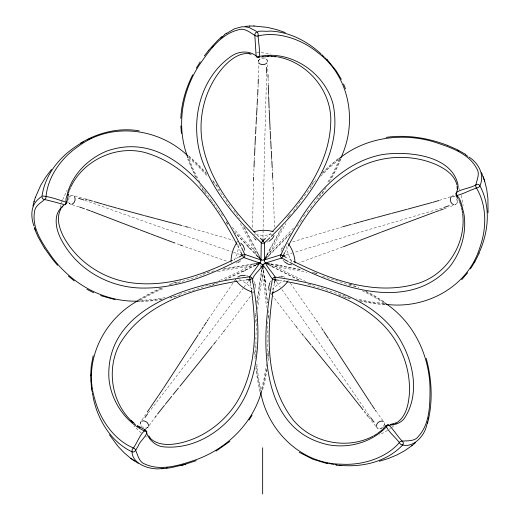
<?xml version="1.0" encoding="UTF-8"?>
<svg xmlns="http://www.w3.org/2000/svg" width="520" height="520" viewBox="0 0 520 520"><rect width="100%" height="100%" fill="white"/><g stroke="black" fill="none" stroke-linecap="round" stroke-linejoin="round"><path stroke-width="0.39" stroke-dasharray="2.6 1.95" d="M252.538 227.357L253.461 181.558M255.3 286.026L254.865 289.283M266.604 73.964L264.446 152.302L263.101 229.58M262.983 237.504L263.081 230.893M457.801 200.512L457.321 202.858L454.948 204.802M258.401 77.584L258.459 63.316M253.675 175.78L253.994 167.83M258.141 84.76L257.94 89.375M254.339 159.887L254.501 156.286M254.936 146.933L255.008 145.438M257.55 97.247L257.621 95.836M256.529 116.331L256.614 114.764M257.036 107.023L257.114 105.502M239.109 244.732L237.12 254.105L233.591 261.547M255.437 322.394L256.113 312.897M268.469 351.098L267.813 359.138M256.75 318.897L255.899 336.713L256.1 353.151M267.267 355.849L267.982 339.677L267.599 321.483M268.794 353.626L267.911 362.908M255.444 315.861L255.853 311.096M257.615 309.361L260.058 290.635L263.712 269.718M257.036 303.492L261.995 269.841M256.75 302.432L261.45 270.777M266.487 363.857L264.316 377.631L261.56 389.103M281.028 251.544L281.548 249.477M258.382 61.432L259.363 58.929L261.378 57.623M258.401 61.841L258.518 60.45M267.039 369.493L264.57 382.538L262.502 390.293M273.202 290.44L274.222 284.115M266.565 369.09L264.361 380.803L261.969 389.916M267.423 61.886L267.02 59.618L264.94 57.772M288.048 280.728L288.087 280.118M264.726 264.557L264.563 265.025M384.657 425.412L384.748 423.637L384.124 422.13L384.592 423.007M60.203 207.447L61.002 204.549M258.447 60.957C259.708 57.233 266.643 57.148 267.488 61.178M61.445 203.125L62.393 200.317M62.666 199.635L67.054 190.339M340.301 159.218L335.341 170.125L328.933 181.987M339.365 159.536L333.729 171.581L327.184 183.333M340.99 159.029L336.278 169.429L330.882 179.614M268.021 256.971L277.03 239.382L286.019 223.399M140.582 422.006L140.03 424.001L140.647 426.257M267.079 255.144L283.056 225.986M266.909 254.67L269.633 249.392M285.038 252.07L287.346 247.683M269.627 249.425L281.249 228.261M326.079 187.675L321.783 194.383M287.469 217.939L289.503 214.734M288.997 216.3L290.622 213.766M323.264 191.237L319.521 196.898M270.264 282.002L271.063 280.858M200.909 330.668L201.695 329.459M208.416 319.169L233.903 281.69M293.495 211.354L298.766 203.522M141.973 419.881L145.672 414.375M320.664 193.615L312.741 204.808M149.142 425.588L154.544 418.054M317.954 199.167L318.74 198.036M299.15 202.969L300.313 201.318M234.364 281.041L235.749 279.091M252.681 293.118L253.617 291.824M301.483 199.674L312.656 185.276M148.226 412.99L194.922 352.281L243.113 288.346M250.354 296.355L224.906 330.012M243.9 287.293L247.864 282.002M311.916 205.907L309.406 209.183M222.683 332.859L215.982 341.387M308.562 210.269L305.994 213.493M212.388 345.917L213.291 344.786M148.167 427.063L145.834 428.603M383.305 426.543L384.475 424.288L384.215 422.279M305.136 214.558L303.394 216.671M310.2 186.875L311.064 185.842M302.139 219.863L299.507 222.983M311.493 185.328L315.452 180.758M296.894 226.661L300.242 222.781M312.286 183.625L315.757 179.66M271.934 289.582L278.551 283.777L285.779 279.832M293.534 228.04L280.521 241.69L266.208 255.515M290.03 234.28L267.605 257.003M283.159 246.506L283.784 245.823M290.57 233.097L267.67 256.425M320.671 176.261L329.154 167.85L339.365 159.25M147.407 427.869L148.096 427.154M322.459 172.556L328.952 166.29L338.072 158.633M270.719 233.175L266.819 237.049M322.309 173.446L330.98 165.263L338.273 159.296M141.05 421.473C139.204 423.176 140.758 426.043 142.538 427.128M68.933 196.865L71.331 195.448L73.34 195.624M382.7 427.147C381.128 428.682 377.696 429.494 376.545 427.076M239.883 261.404L240.844 260.631M391.826 427.492L394.173 425.613M147.765 427.499L146.153 428.149L144.476 428.019M389.409 429.208L390.618 428.35M387.589 430.417L379.243 435.045M138.45 299.78L150.287 293.092L160.511 288.204M139.302 299.891L150.917 293.365L162.494 287.878M140.244 300.19L151.879 293.755L164.703 287.827M255.236 263.296L237.608 272.226L220.935 279.877M455.344 204.685C457.431 203.703 457.444 200.85 456.619 199.004M255.613 264.972L226.707 278.72M255.886 265.252L225.7 279.591M238.583 257.257L234.143 259.447M243.211 271.538L247.481 269.458M382.298 428.428L379.256 429.007L376.909 427.687M226.089 278.986L224.861 279.519M219.076 280.677L220.006 280.274M218.348 282.692L211.582 285.389M253.481 291.928L252.889 292.078M169.026 284.628L175.806 282.022M215.293 283.498L206.856 286.735M170.631 284.492L178.263 281.625M207.811 285.226L192.562 290.602L177.632 294.892M342.719 246.987L299.637 262.587M452.966 205.582L448.695 207.155M175.409 283.601L177.32 282.913M444.074 208.819L448.065 207.389M450.522 196.755L439.679 200.291M177.957 282.678L201.604 275.444M179.562 281.164L180.863 280.709M267.065 242.106L267.865 241.826M287.372 243.561L288.886 243.067M292.675 241.813L342.075 226.961M237.731 262.574L235.924 263.048M441.942 208.097L367.738 229.951L293.826 252.551M286.253 254.891L292.572 252.935M351.825 224.224L353.223 223.834M271.999 234.416L264.446 235.404L255.717 234.754M203.183 273.942L208.462 272.603M202.93 275.1L204.256 274.768M179.914 295.211L172.718 296.927M207.246 272.467L214.058 270.849M169.722 298.096L177.613 296.296M170.749 297.349L172.061 297.07M217.588 271.707L236.139 268.307L255.847 265.538M223.99 268.736L255.593 263.51M222.963 269.353L255.197 263.939M165.204 297.642L153.394 299.462L141.635 300.385M453.258 195.93L452.283 196.099L453.908 195.975L455.572 196.606M238.154 281.106L245.394 279.981M162.214 298.954L150.391 300.482L140.985 301.022M161.811 299.572L153.894 300.697L141.297 301.606M452.452 196.06L454.447 196.436L456.228 198.244M278.752 276.341L280.599 276.244M256.672 52.585L263.302 52.871L270.562 53.976M384.599 304.233L371.365 302.679L358.111 300.17M384.007 303.433L370.812 301.802L356.298 298.909M384.995 304.824L374.381 303.667L359.19 300.853M270.075 265.811L289.478 268.944L306.787 272.441M72.956 195.488C68.562 194.916 66.475 202.917 70.779 204.334M270.738 264.238L302.094 270.127M270.842 263.874L301.048 269.49M279.221 280.365L285.324 281.418M276.354 264.784L281.976 265.746M312.156 272.07L314.945 272.766M314.457 273.072L318.338 274.099M348.231 297.752L350.2 298.272M315.647 272.942L317.031 273.312M343.356 296.875L351.624 299.104M183.352 225.953L184.75 226.33M188.936 227.461L232.96 240.169M347.575 297.577L342.342 296.108M74.802 195.988L84.5 198.764M322.504 276.361L337.974 281.079L351.273 285.994M345.163 295.997L331.422 291.661L318.552 286.884M72.195 204.737L79.04 206.882M341.022 295.718L338.384 294.918M246.454 275.639L248.072 276.198M254.306 234.364L254.963 234.566M236.763 241.358L238.29 241.839M226.382 261.06L183.112 246.031M283.03 276.562L284.772 277.245M84.845 200.285L158.678 226.544L231.14 251.492M233.623 252.337L239.258 254.261M179.719 244.784L175.65 243.289M317.661 287.677L318.936 288.164M348.991 284.147L356.434 287.255M315.127 286.676L310.096 284.615M349.719 283.92L358.924 287.8M307.866 284.102L311.447 285.642M247.786 276.068L248.45 276.367M239.493 279.494L247.058 283.992L253.045 289.647M305.942 281.574L288.886 273.468L270.12 263.523M298.63 280.046L269.432 265.467M298.968 279.76L269.704 265.194M143.65 427.732L142.89 427.349M362.323 290.823L372.944 296.296L384.28 303.349M69.492 203.794L70.382 204.23L68.309 202.52M365.996 291.174L374.185 295.522L385.106 302.4M291.941 260.488L287.872 258.394M365.515 291.519L375.973 297.232L383.903 302.322M145.373 436.137L146.633 436.963M141.291 433.01L133.796 425.971M455.865 196.807L456.378 197.243M188.702 156.54L197.535 164.626L206.837 174.382M188.708 157.528L198.425 166.608L208.026 176.969M188.734 155.825L197.171 163.52L206.147 172.874M259.331 255.489L244.914 240.994L232.291 227.233M257.849 256.367L235.397 232.622M257.667 256.711L235.216 233.019M259.064 236.906L255.606 233.344M247.774 246.603L251.089 250.036M284.447 261.736L282.99 259.981M234.514 231.614L234.956 232.115M231.556 262.672L231.225 262.151M227.773 223.743L225.225 220.643M226.369 222.677L227.903 224.562M213.025 181.578L218.108 187.947M212.771 180.511L217.308 186.167M303.687 335.901L305.5 338.156M300.969 332.527L297.362 328.016M295.562 325.761L272.298 295.575M375.707 426.199L368.615 417.112M222.553 215.586L220.461 212.933M382.954 420.654L377.059 412.613M220.051 212.407L216.379 207.578M218.953 189.04L219.785 190.131M217.847 189.072L224.328 197.964M270.394 293.014L271.824 294.931M290.387 283.173L316.687 320.86M215.183 205.953L213.207 203.222M369.519 416L370.11 416.825M368.921 415.168L327.386 354.458L281.846 289.406M276.906 282.392L280.339 287.261M212.036 201.565L212.81 202.67M211.647 201.006L206.381 193.154M225.894 200.226L231.198 208.234M318.298 323.252L321.522 328.055M253.461 280.631L254.059 281.639M233.85 210.425L236.028 213.883M206.018 192.589L203.879 189.163M205.699 193.713L201.844 187.401M236.386 213.649L239.428 218.66M199.803 184.912L203.957 191.861M291.551 261.846L288.074 253.76L286.565 246.357M253.597 237.049L254.053 237.861M244.55 227.546L258.589 254.572M240.37 223.47L248.664 238.875L257.387 256.757M243.594 226.668L258.7 255.651M199.81 182.228L193.466 169.806L188.435 157.437M237.53 245.57L240.422 251.29M196.671 178.042L191.568 167.271L188.143 158.49M195.605 177.131L187.688 158.964M254.189 281.886L254.852 283.615M458.972 188.325L459.505 189.728M235.846 280.221L235.658 279.507M461.234 195.364L463.157 205.465M260.007 391.944L257.303 378.619L255.911 368.193M260.37 391.17L257.757 378.105L256.12 365.397M260.65 389.077L258.226 375.986L256.75 363.279M260.585 264.959L260.988 267.274M261.391 269.601L264.446 289.127L266.565 307.346M263.107 269.763L267.377 302.835M263.633 270.706L267.787 302.919M250.51 283.569L251.388 289.705M244.751 249.782L244.881 250.952M268.431 310.343L269.035 319.995M255.093 358.891L254.657 350.935M268.392 315.835L268.606 319.846M255.411 356.61L254.93 342.959M271.7 158.275L271.824 160.433M272.252 168.363L272.441 171.977M272.74 177.749L273.163 186.414M273.26 188.572L274.443 227.156M269.087 107.731L269.159 109.278M267.663 64.961L267.742 66.911M268.6 95.088L268.678 97.201M267.807 68.933L267.943 73.171M268.294 85.508L268.067 77.5M265.369 282.445L264.498 276.439L265.369 282.451"/><path stroke-width="0.78" d="M259.044 256.347L260.981 259.825L261.261 242.762C239.356 221.585 218.491 198.276 206.167 170.047C187.72 132.23 195.93 80.034 232.024 55.744C239.519 50.908 250.088 50.388 256.952 56.648C257.757 57.044 258.694 56.784 259.454 56.401M457.236 189.04L457.074 185.9M262.964 238.836L262.938 240.838L265.525 238.322M269.919 237.705L264.557 242.788L264.427 259.877M258.349 79.177L258.173 83.96M488.046 212.686L487.903 198.445L486.726 189.508L484.699 181.201L481.52 172.647M90.617 375.629L91.273 365.709L93.171 355.751M253.487 180.837L253.624 177.229M91.221 375.31L91.267 374.173M254.026 167.108L254.306 160.609M254.534 155.565L254.904 147.654M257.94 89.375L257.66 95.127M255.047 144.69L255.469 136.285M255.593 133.894L255.977 126.646M257.471 98.735L257.159 104.748M256.1 124.241L256.49 117.117M256.614 114.764L256.997 107.783M295.009 262.899C294.84 256.367 292.578 249.743 288.815 244.413M180.823 118.398C181.454 103.194 185.874 88.341 192.706 74.809M249.672 276.971L250.419 282.964M66.521 201.519L66.32 203.197L66.768 202.755M66.8 202.67L68.516 193.83M273.058 291.35C266.624 334.38 265.103 383.175 292.767 419.425C311.298 442.76 346.729 450.106 373.029 436.196M148.538 426.231C148.987 422.793 144.729 419.854 141.596 421.115M66.261 203.613C63.915 206.018 65.657 204.367 65.982 202.098C59.384 200.103 49.049 196.339 42.595 196.04C41.711 196.729 42.068 195.37 42.322 194.227C43.758 185.998 46.898 178.1 51.37 171.054C59.215 158.717 70.616 148.883 83.382 141.876M274.378 283.218L275.236 277.297M262.132 269.074C261.397 263.783 265.48 261.794 269.978 264.115M271.18 286.306C260.871 341.406 258.986 430.06 328.556 444.808C349.993 448.728 373.503 441.825 387.822 425.23C393.822 425.301 400.179 423.605 404.125 418.691C422.799 391.092 411.171 351.117 391.268 327.19C370.994 303.687 341.322 291.083 311.76 283.875C299.702 280.956 287.456 278.876 275.184 277.121C272.695 272.571 267.144 267.501 265.531 263.075C270.875 261.3 276.315 259.688 281.717 258.017L288.204 261.547M271.349 285.389C272.252 283.205 271.193 277.101 275.158 277.121M428.214 418.945L428.512 417.469M33.989 226.077C30.81 217.36 30.439 206.135 37.986 199.459C39.845 198.094 42.257 194.74 42.257 198.081C42.699 198.848 43.446 199.394 44.194 199.44C50.733 200.909 57.876 202.897 64.506 204.692C60.775 207.123 57.376 211.776 56.55 216.593C54.438 229.171 61.373 241.267 68.471 251.082C85.937 274.736 115.083 288.438 144.333 288.054C179.686 288.151 213.05 273.832 243.731 257.524L259.864 263.055L249.697 276.809L241.449 277.894M32.942 206.024L34.119 201.357M427.2 423.183L427.557 421.804M427.329 423.982C433.095 402.584 431.997 379.62 426.205 358.351M67.821 195.111L68.035 194.344M320.886 53.768C306.891 40.904 288.782 31.571 269.51 31.057C266.806 32.013 254.696 29.458 258.07 33.599C257.92 40.593 260.695 51.831 258.934 57.486M385.996 425.646C388.407 432.425 396.487 437.743 400.446 444.197C412.438 449.67 425.016 435.695 426.816 424.535M261.749 390.663C253.11 423.163 226.883 448.825 195.546 459.914C179.894 465.094 161.544 471.315 145.49 464.328C137.865 462.222 137.358 451.601 134.472 448.376C114.868 440.934 100.009 419.868 94.77 399.048C82.791 360.782 103.922 319.241 138.177 300.593M35.282 197.626L40.781 185.146L45.545 177.372L51.467 169.468M33.995 201.754L35.406 197.23M468.884 157.034C478.55 162.916 485.322 175.481 479.596 186.368C478.972 187.142 478.043 187.649 477.074 187.837C470.438 189.963 463.821 193.661 457.269 195.429C456.976 195.111 456.709 194.76 456.547 194.357C455.91 191.555 458.998 188.448 457.873 184.347C451.132 154.421 406.094 150.963 382.148 154.615C347.035 161.252 320.236 188.311 301.561 217.269C294.014 229.411 285.356 243.802 280.507 256.042C280.521 256.867 281.06 257.569 281.717 258.017M68.497 192.829L68.744 192.082M69.004 191.341L69.27 190.606M265.434 262.327C263.731 263.146 264.407 257.374 266.728 255.833M340.801 157.989C357.663 122.59 350.097 76.31 317.616 52.481C301.217 38.928 276.952 30.797 256.932 36.251C252.824 35.431 245.745 26.852 238.297 29.874C220.805 34.099 209.469 50.427 199.752 64.35C181.623 91.494 176.033 126.978 187.883 157.755M265.057 263.367L265.304 262.691L265.57 262.964M69.609 189.728L70.323 188.006M274.047 235.541L272.5 238.459L268.938 241.339M479.798 251.134C488.832 230.62 490.724 205.426 479.726 185.497C479.063 184.308 477.321 183.969 476.294 184.581C471.543 188.194 458.361 189.274 455.78 193.447C455.832 194.09 456.352 194.669 456.079 195.169M479.576 251.654L478.887 253.181M479.154 253.181L475.202 261.19L470.45 268.86M70.701 187.161C83.22 160.55 115.466 145.236 144.034 152.276C188.747 164.489 216.756 205.68 237.107 244.751M284.752 252.616L281.86 257.868M281.73 248.969L282.308 247.832M269.834 282.789L268.651 287.209L269.113 290.485M288.223 246.038C304.174 216.151 324.467 186.745 354.504 169.644C378.904 155.526 409.962 153.29 435.916 164.508C444.724 168.513 454.467 174.649 456.865 184.73M261.079 259.636L258.388 256.906M261.333 242.632L262.977 240.877M61.022 208.761C55.751 217.711 59.391 228.813 63.856 237.256C77.61 262.301 104.124 279.5 132.386 282.919C167.232 287.3 201.539 275.288 232.459 260.267M474.207 262.106L474.773 261.131M196.313 68.172L200.213 61.841M249.028 420.128L252.064 415.207M287.664 281.593C283.757 286.819 278.155 291.012 271.999 293.189M198.159 334.913L163.703 387.829M198.946 333.704L200.512 331.272M202.092 328.848L203.275 327.028M204.061 325.819L206.433 322.186M207.227 320.976L208.019 319.774M163.287 388.447L158.424 395.668M158.035 396.253L150.156 407.803M147.264 412.041L149.708 408.466M144.963 417.599L147.648 413.784M61.594 207.883L62.92 206.206M240.519 278.018C186.42 285.61 106.431 309.231 108.843 376.825C110.078 400.27 126.009 423.456 146.412 431.815C147.68 438.425 155.019 446.024 163.007 446.791C199.615 450.587 234.631 423.527 247.826 390.371C258.096 365.313 259.292 337.571 256.822 310.889C256.418 306.631 255.925 302.374 255.359 298.129C254.748 293.514 254.04 288.906 253.286 284.31C249.581 276.322 259.571 271.655 262.399 265.226C266.149 267.358 269.081 275.431 272.532 279.045M248.664 280.937L249.867 279.331L252.213 278.824M154.96 417.488L156.267 415.779M204.347 55.88L208.637 50.336M157.573 414.076L164.417 405.385M223.574 331.721L224.464 330.584M267.007 62.797C265.064 65.26 260.553 65.37 258.719 62.732M213.739 344.221L215.534 341.952M211.939 346.489L190.398 373.315M165.341 404.235L171.697 396.344M467.636 272.727L461.708 279.669M173.108 394.609L178.419 388.063M189.891 373.938L179.881 386.262M236.886 242.639C233.181 248.02 231.12 254.703 231.03 261.228M208.8 50.134L217.633 40.476L222.04 36.504M211.965 47.261L213.064 46.001M385.658 426.595C386.484 426.153 387.056 424.333 388.297 424.638C393.816 429.475 397.429 436.553 402.766 441.682C403.604 442.774 403.312 444.334 402.714 444.925C386.887 461.851 361.816 467.734 339.163 465.192M383.825 427.888L386.106 425.497M272.019 231.862C301.853 201.389 330.824 163.761 330.805 119.23C330.395 89.661 307.275 62.589 278.356 57.018M451.393 196.586C449 199.108 450.723 203.989 453.999 204.808M271.264 236.405C305.968 202.228 343.337 156.696 333.223 104.773C325.358 73.561 291.636 49.77 259.48 56.388M267.111 256.964C265.298 259.376 262.73 261.203 261.579 259.733M383.286 428.909L383.89 428.35M220.838 38.096L224.153 35.263M382.681 429.455L377.669 433.368M411.775 445.77L415.467 442.689M229.911 441.363L216.021 451.106M338.891 158.821C365.469 137.176 402.597 132.151 434.896 142.194C450.144 147.303 468.351 153.101 476.541 168.181C480.994 174.33 475.456 181.916 475.787 186.94C487.39 205.4 486.753 229.249 479.297 249.151C466.837 287.671 424.996 309.478 385.925 304.324M412.106 445.523L404.736 450.71L396.857 454.974L388.434 458.458L379.405 461.266M260.774 260.28L261.476 259.812L261.163 259.649M243.731 257.524L244.822 256.243L244.822 254.586M224.237 34.755L226.421 33.169M226.356 33.572L234.514 28.782L241.819 26.812L245.323 26.799L249.249 27.586L255.918 31.064L257.153 32.013L255.567 32.754L254.794 34.456L256.113 55.939L256.692 57.161L257.985 57.272M397.358 422.344C406.133 416.072 408.506 404.372 409.331 394.284C411.086 366.379 398.95 338.221 377.91 319.897C352.45 297.356 318.793 287.378 285.935 281.528M264.557 242.788L262.932 243.406L261.287 242.781M377.019 433.803L373.834 435.754M237.764 277.089L240.728 275.639L245.303 275.399M396.357 422.975L396.857 422.669M80.32 143.37C97.741 132.62 118.911 127.361 139.256 130.858M242.554 255.261L244.608 254.423M386.185 425.451L386.809 425.353M395.31 423.534L395.837 423.26M256.295 264.628C258.609 264.764 261.846 261.469 260.754 259.942M238.303 262.288L239.441 261.709M240.825 252.103L242.417 255.339L239.135 256.984M87.36 139.822L91.448 137.95M396.103 422.864L390.279 424.489M253.812 231.829C260.046 229.899 267.046 229.794 273.306 231.654M380.601 232.375L359.593 240.519M358.917 240.78L348.797 244.673M381.329 232.096L434.726 212.154M343.395 246.733L348.121 244.933M196.222 460.694L180.817 465.628M435.481 211.887L439.244 210.542M439.998 210.275L443.397 209.06M449.209 205.673L443.859 207.487M392.373 424.658L393.38 424.34M280.716 254.878L264.42 259.883M280.891 254.911L283.043 255.859L284.98 255.281M438.99 200.499L433.108 202.215M342.771 226.766L347.646 225.394M71.721 204.315C74.802 203.385 76.089 199.056 74.347 196.45M432.341 202.436L407.771 209.105M348.341 225.199L351.13 224.419M353.918 223.645L358.787 222.294M185.738 464.262L170.644 467.772L161.226 468.767M359.482 222.105L364.351 220.766M365.047 220.571L369.902 219.245M262.6 264.921L263.374 264.888M370.63 219.05L375.687 217.678M376.441 217.477L391.072 213.551M391.846 213.343L407.024 209.306M258.94 57.077L259.766 56.92M237.244 281.255C193.557 288.691 145.191 302.959 120.503 342.693C105.762 368.075 111.234 403.429 133.354 422.812M246.298 279.851L249.867 279.331M255.964 263.835C259.994 261.514 264.036 264.466 262.99 269.009M166.251 467.928L167.765 467.721M262.23 56.544L263.042 56.44M386.204 137.371C406.776 134.459 427.869 137.923 447.187 145.256M262.008 56.953L268.502 56.427M163.28 468.247C151.502 471.055 129.818 464.074 132.223 449.351C137.293 443.657 139.38 434.603 145.327 430.021M245.108 26.377L249.906 26.052M140.205 301.041C105.346 302.998 71.883 284.486 51.669 256.639C42.744 243.75 31.707 228.482 34.502 211.894C35.029 204.822 42.237 202.553 45.942 198.029C47.177 177.541 61.1 157.905 78.344 146.367C111.091 121.583 158.71 128.056 187.688 155.681M253.819 26.006L267.384 27.378L276.25 29.51L285.2 32.546M249.496 26.059L254.228 26M267.852 56.121L271.928 56.212M249.697 276.809L251.4 277.277L252.343 278.733M291.538 264.803L288.288 264.231L284.642 261.944M271.668 56.466L275.418 56.764M336.427 465.14L341.445 465.608M249.574 53.632C239.037 52.416 229.905 59.975 223.275 67.236C204.588 88.452 197.119 118.677 203.002 146.256C209.989 180.102 231.68 208.488 255.177 232.895M274.709 56.459L277.453 56.855M336.954 464.932L334.744 464.626M274.859 279.65L278.61 280.261M274.709 279.624L272.695 279.123M258.668 57.538L258.161 57.285M281.144 276.257L282.406 276.458M333.638 464.451L331.428 464.061M329.225 463.619L330.33 463.847M327.028 463.119L328.127 463.372M249.125 53.8L251.167 54.282M115.109 299.669L100.588 295.594M326.989 463.56L312.715 459.179L299.24 452.303M251.953 291.98C245.772 289.881 240.052 285.851 236.08 280.67M155.48 218.543L144.45 215.625M156.169 218.732L177.067 224.269M143.669 215.417L117.728 208.358M177.769 224.452L181.955 225.576M185.445 226.519L188.24 227.272M116.994 208.15L108.303 205.699M102.843 204.133L107.581 205.491M102.135 203.925L94.029 201.565M85.195 198.972L87.269 199.583M88.653 199.986L92.489 201.11M78.501 198.296L83.895 199.972M79.703 207.103L81.692 207.772M260.735 259.864L244.77 254.397L241.592 247.728M240.519 254.69L242.417 255.333L243.627 257.413M82.368 208.013L84.403 208.728M86.502 209.475L90.24 210.828M180.394 245.037L182.436 245.778M172.933 242.287L174.967 243.042M90.994 211.107L139.191 229.567M167.511 240.272L172.256 242.034M166.829 240.019L156.019 235.963M150.638 233.928L155.344 235.709M149.935 233.662L139.952 229.853M447.421 145.347L456.957 149.506L465.439 154.271M144.326 429.988L145.087 430.352M145.509 430.079L137.761 425.802M457.412 150.287L458.829 151.001M293.586 261.32C332.007 280.495 377.032 296.699 419.699 282.841C447.694 273.312 466.291 242.957 462.657 213.733M86.905 289.276L93.633 292.708M383.383 421.428C380.25 419.939 376.142 423.079 376.376 426.446M286.26 257.556L283.069 255.873M289.855 262.425C336.629 286.91 408.31 313.749 449.813 266.572C461.214 252.044 466.732 232.778 464.029 214.448C462.579 209.228 460.85 196.983 456.228 195.429M269.022 264.829L265.59 262.977M139.308 427.206L139.99 427.629M109.421 434.753L117.903 446.193L124.111 452.731L130.631 458.257L138.229 463.313M465.394 154.694L467.76 156.247M138.632 426.771L137.312 425.88M384.54 302.764C413.341 321.353 429.591 355.108 430.021 388.934C429.897 404.944 429.956 423.807 418.425 436.339C414.245 442.624 403.851 440.018 400.166 441.591C387.238 457.737 362.739 465.543 341.471 464.191C301.178 464.003 267.852 431.009 260.689 392.457M130.631 458.257L134.498 460.993M263.848 259.779L264.466 260.26M134.797 424.001L135.415 424.482M68.367 276.036L74.269 280.897M240.812 243.133L243.107 245.505L244.712 249.496M131.034 420.42L134.427 423.365M321.704 54.529L324.103 56.868M145.574 430.137C145.769 430.749 146.347 430.872 146.783 431.294C147.784 435.526 139.47 441.318 138.151 446.154C136.123 448.708 135.551 452.771 132.281 451.925C111.091 442.143 97.364 419.38 93.022 396.611M254.605 238.622L255.957 239.974M260.358 238.225L264.485 242.639M324.883 57.675L325.656 58.487M149.519 437.457C156.397 445.237 168.077 445.204 177.489 443.567C205.562 438.224 230.113 418.321 242.093 392.503C257.03 360.718 256.211 324.376 251.472 290.322M326.423 59.306L327.184 60.138M326.593 58.929L336.096 70.655L341.328 79.346M57.609 265.343L52.8 259.675L44.46 248.105M310.96 344.897L305.5 338.156M311.87 346.015L337.474 377.5M337.981 378.125L362.941 409.754M301.873 333.651L303.231 335.341M296.01 326.326L296.913 327.45M364.41 411.658L365.385 412.925M366.847 414.824L368.173 416.54M374.069 422.162L370.695 417.632M274.989 279.669L276.139 281.3M375.427 410.254L376.246 411.437M316.687 320.86L317.499 322.056M371.943 405.119L374.615 409.078M321.925 328.659L323.128 330.46M369.72 401.778L371.495 404.45M148.772 435.74L149.975 437.541M323.934 331.663L328.334 338.293M329.127 339.495L330.324 341.302M330.72 341.906L333.502 346.125M333.892 346.723L336.654 350.935M369.272 401.109L337.064 351.559M44.317 247.897L37.856 236.509L34.463 228.462M456.599 195.286L457.002 196.027M456.105 195.254L458.211 199.31M240.78 246.044C216.859 197.119 170.339 128.934 106.951 151.001C88.849 158.379 73.229 173.446 67.698 192.498C67.691 195.624 64.331 199.953 66.8 202.482M459.121 200.48L459.426 201.227M343.564 83.993L345.514 88.816M35.438 230.022L34.437 227.377M459.719 201.975L460.512 204.217M259.928 262.334L260.228 263.38M484.699 181.201L483.178 176.722M460.753 204.964L460.98 205.719M461.195 206.466L461.435 207.376M461.663 208.28L462.059 210.1M92.814 395.519L92.424 393.322M462.235 211.003L462.534 212.823M255.008 284.135L255.203 285.396M92.085 391.105L92.248 392.216M91.63 390.397L90.61 375.869M91.799 388.882L91.566 386.64M180.83 125.931L181.435 133.465M270.731 140.816L271.18 148.935M271.303 151.086L271.7 158.275M270.647 139.263L270.218 131.365M271.863 161.155L272.214 167.642M272.48 172.698L272.74 177.749M270.133 129.753L269.191 110.052M273.195 187.135L273.26 188.572M269.087 107.731L268.678 97.201M91.26 382.129L91.189 379.86M268.58 94.38L268.294 85.508M267.982 74.614L268.067 77.5M266.533 67.32L266.604 72.969M262.652 447.791L262.652 494"/></g></svg>
